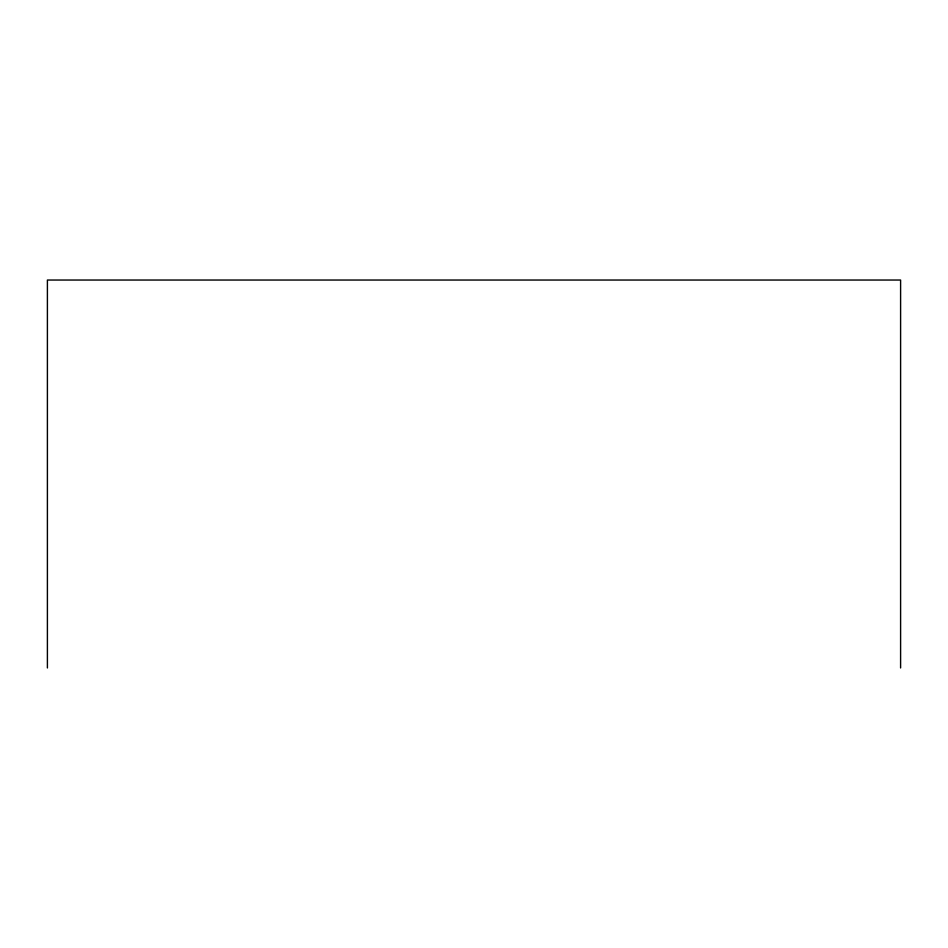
<?xml version="1.0" encoding="UTF-8"?>
<svg xmlns="http://www.w3.org/2000/svg" width="948" height="948" viewBox="0 0 948 948"><rect width="100%" height="100%" fill="white"/><g stroke="black" fill="none" stroke-linecap="round" stroke-linejoin="round"><path stroke-width="1.42" d="M900.6 667.961L900.6 280.039L47.4 280.039L47.4 667.961"/></g></svg>
